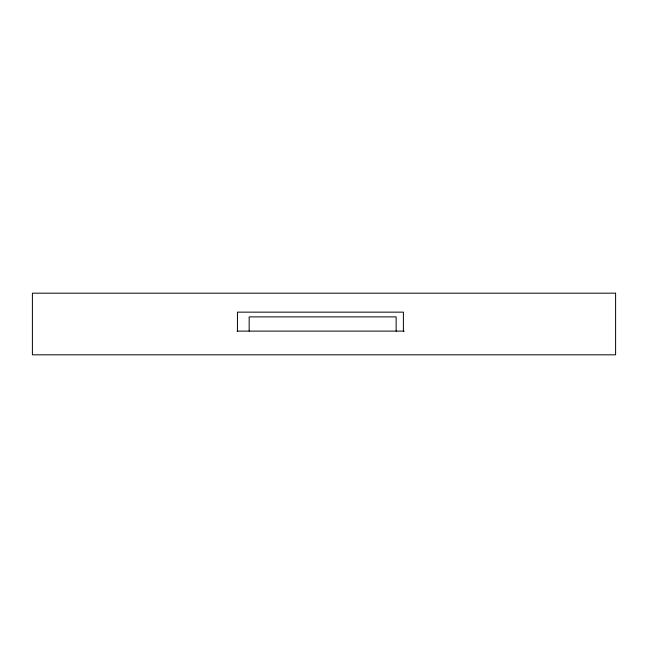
<?xml version="1.0" encoding="UTF-8"?>
<svg xmlns="http://www.w3.org/2000/svg" width="648" height="648" viewBox="0 0 648 648"><rect width="100%" height="100%" fill="white"/><g stroke="black" fill="none" stroke-linecap="round" stroke-linejoin="round"><path stroke-width="0.97" d="M237.038 331.112L404.239 331.112M403.396 331.112L403.396 312.15L237.443 312.15L237.443 331.112M396.147 331.112L396.147 316.888L249.164 316.888L249.164 331.112M615.6 293.18L32.4 293.18L32.4 354.821L615.6 354.821L615.6 293.18"/></g></svg>
